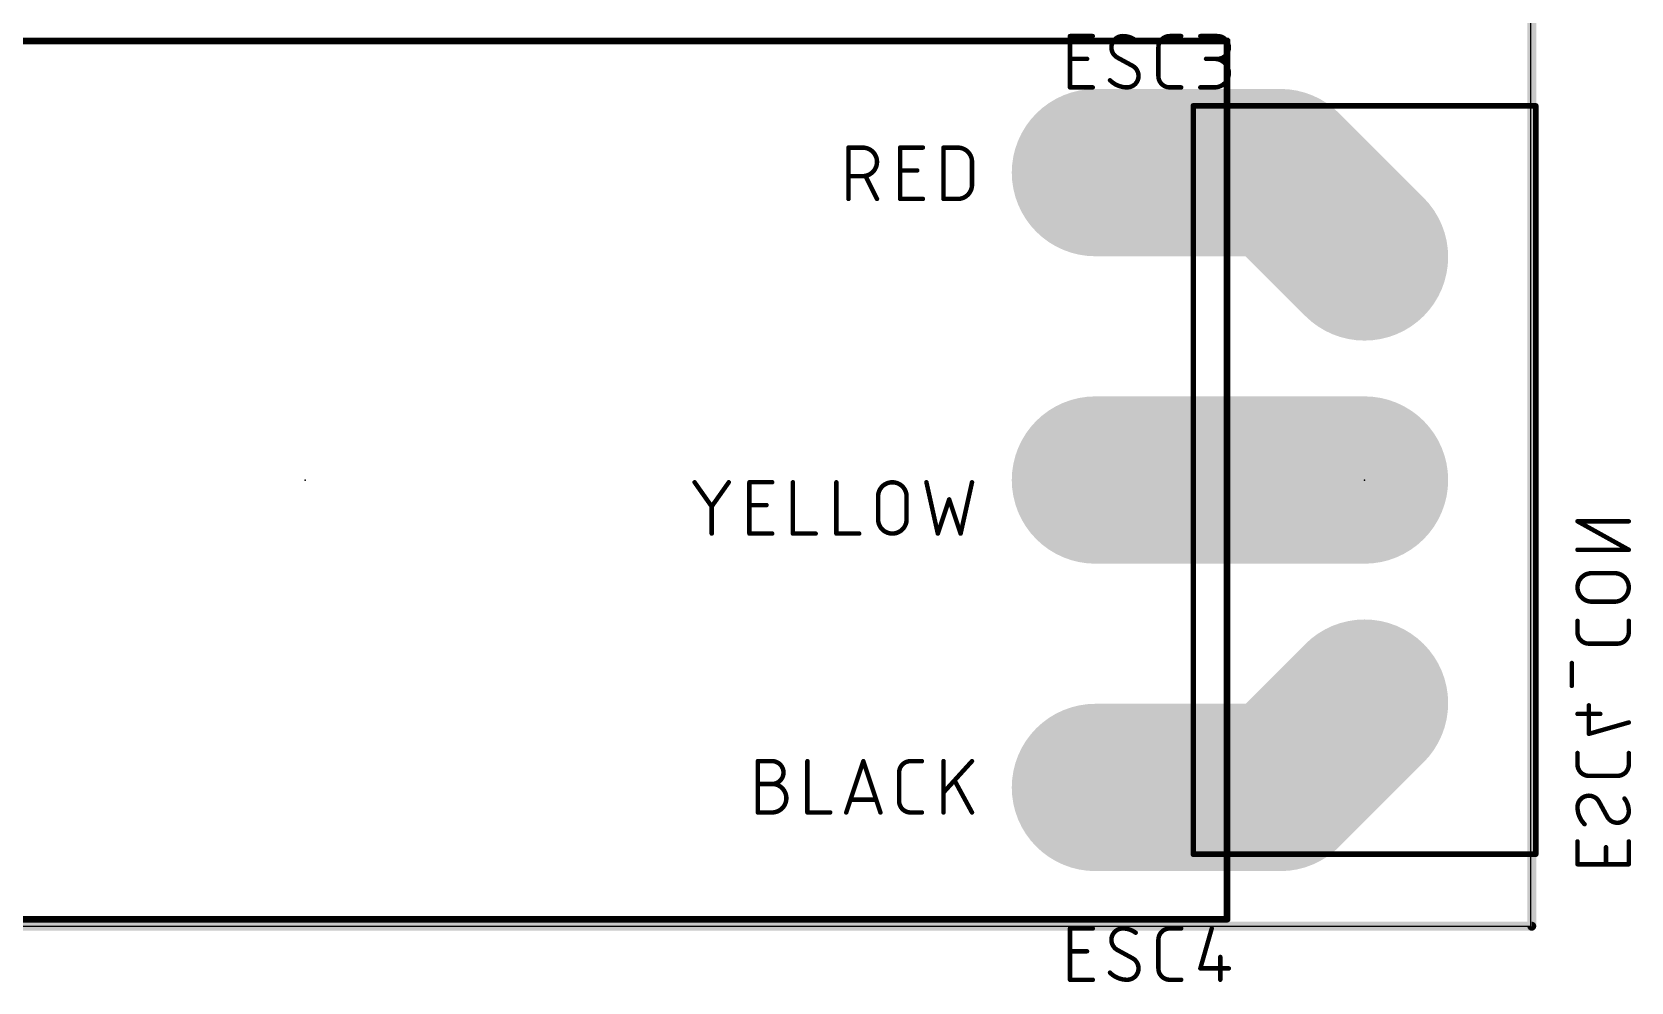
# Model space of a CAD drawing. Extents: x -0.01 to 5.59, y -0.05 to 1.65.
# Drawn here: x 4.155 to 5.589, y -0.05 to 0.802 of the extents above; entities that cross this region are included whole.
import ezdxf

# ---------------------------------------------------------------- set-up
doc = ezdxf.new("R2010")
doc.units = 0
for name, color, linetype in [('1', 22, 'CONTINUOUS'), ('16', 175, 'CONTINUOUS'), ('17', 82, 'CONTINUOUS'), ('20', 30, 'CONTINUOUS'), ('21', 253, 'CONTINUOUS'), ('22', 253, 'CONTINUOUS'), ('23', 7, 'CONTINUOUS'), ('24', 7, 'CONTINUOUS'), ('25', 253, 'CONTINUOUS')]:
    doc.layers.add(name, color=color, linetype=linetype)

# ---------------------------------------------------------------- blocks, each defined once
blk = doc.blocks.new('ROUNDP')
at = {"const_width": 0.5}
blk.add_lwpolyline([(0, -0.25, 1), (0, 0.25, 1), (0, -0.25)], format="xyb", dxfattribs=at)

msp = doc.modelspace()

# ---------------------------------------------------------------- linework, layer by layer
at = {"layer": '1'}
for points, const_width in [([(5.5, 0), (5.5, 1.6)], 0.008), ([(5.108661, 0.675591), (5.274409, 0.675591)], 0.15), ([(5.274409, 0.675591), (5.35, 0.6)], 0.15), ([(5.108661, 0.4), (5.35, 0.4)], 0.15), ([(5.274409, 0.124409), (5.35, 0.2)], 0.15), ([(5.108661, 0.124409), (5.274409, 0.124409)], 0.15), ([(0, 0), (5.5, 0)], 0.008)]:
    msp.add_lwpolyline(points, dxfattribs=dict(at, const_width=const_width))
for points, const_width in [([(5.108661, 0.713091, 1), (5.108661, 0.638091)], 0.075), ([(5.300926, 0.702107, 1), (5.247893, 0.649074)], 0.075), ([(5.274409, 0.638091, 1), (5.274409, 0.713091)], 0.075), ([(5.323483, 0.573483, 1), (5.376517, 0.626517)], 0.075), ([(5.108661, 0.4375, 1), (5.108661, 0.3625)], 0.075), ([(5.35, 0.3625, 1), (5.35, 0.4375)], 0.075), ([(5.376517, 0.173483, 1), (5.323483, 0.226517)], 0.075), ([(5.108661, 0.161909, 1), (5.108661, 0.086909)], 0.075), ([(5.247893, 0.150926, 1), (5.300926, 0.097893)], 0.075), ([(5.274409, 0.086909, 1), (5.274409, 0.161909)], 0.075), ([(5.498, 0, 1), (5.502, 0)], 0.004), ([(5.5, -0.002, 1), (5.5, 0.002)], 0.004)]:
    msp.add_lwpolyline(points, format="xyb", dxfattribs=dict(at, const_width=const_width))
at = {"layer": '16', "const_width": 0.008}
for points in [[(5.5, 0), (5.5, 1.6)], [(0, 0), (5.5, 0)]]:
    msp.add_lwpolyline(points, dxfattribs=at)
at = {"layer": '16', "const_width": 0.004}
for points in [[(5.498, 0, 1), (5.502, 0)], [(5.5, -0.002, 1), (5.5, 0.002)]]:
    msp.add_lwpolyline(points, format="xyb", dxfattribs=at)
at = {"layer": '20'}
for p, q in [((5.499213, 0), (5.499213, 1.600008)), ((0, 0), (5.499213, 0))]:
    msp.add_line(p, q, dxfattribs=at)
at = {"layer": '21'}
for points, const_width in [([(3.533858, 0.793701), (5.226772, 0.793701)], 0.006), ([(5.226772, 0.793701), (5.226772, 0.006299)], 0.006), ([(4.887234, 0.652), (4.887234, 0.698)], 0.004), ([(4.887234, 0.698), (4.900012, 0.698)], 0.004), ([(4.933533, 0.652), (4.933533, 0.698)], 0.004), ([(4.933533, 0.698), (4.953978, 0.698)], 0.004), ([(4.972445, 0.652), (4.972445, 0.698)], 0.004), ([(4.972445, 0.698), (4.985222, 0.698)], 0.004), ([(4.900012, 0.672444), (4.887234, 0.672444)], 0.004), ([(4.91279, 0.652), (4.902568, 0.672444)], 0.004), ([(4.933533, 0.677555), (4.948867, 0.677555)], 0.004), ([(4.998, 0.685222), (4.998, 0.664778)], 0.004), ([(4.953978, 0.652), (4.933533, 0.652)], 0.004), ([(4.985222, 0.652), (4.972445, 0.652)], 0.004), ([(4.749222, 0.398), (4.764556, 0.376278)], 0.004), ([(4.764556, 0.376278), (4.779889, 0.398)], 0.004), ([(4.798367, 0.352), (4.798367, 0.398)], 0.004), ([(4.798367, 0.398), (4.818811, 0.398)], 0.004), ([(4.837367, 0.398), (4.837367, 0.352)], 0.004), ([(4.876367, 0.398), (4.876367, 0.352)], 0.004), ([(4.913778, 0.364778), (4.913778, 0.385222)], 0.004), ([(4.939333, 0.385222), (4.939333, 0.364778)], 0.004), ([(4.957111, 0.398), (4.967333, 0.352)], 0.004), ([(4.987778, 0.352), (4.998, 0.398)], 0.004), ([(4.764556, 0.352), (4.764556, 0.376278)], 0.004), ([(4.798367, 0.377555), (4.8137, 0.377555)], 0.004), ([(4.967333, 0.352), (4.977556, 0.382667)], 0.004), ([(4.977556, 0.382667), (4.987778, 0.352)], 0.004), ([(4.818811, 0.352), (4.798367, 0.352)], 0.004), ([(4.837367, 0.352), (4.857811, 0.352)], 0.004), ([(4.876367, 0.352), (4.896811, 0.352)], 0.004), ([(4.805945, 0.102), (4.805945, 0.148)], 0.004), ([(4.805945, 0.148), (4.818722, 0.148)], 0.004), ([(4.850367, 0.148), (4.850367, 0.102)], 0.004), ([(4.885222, 0.102), (4.900556, 0.148)], 0.004), ([(4.900556, 0.148), (4.915889, 0.102)], 0.004), ([(4.942869, 0.148), (4.953092, 0.148)], 0.004), ([(4.972445, 0.102), (4.972445, 0.148)], 0.004), ([(4.998, 0.148), (4.972445, 0.119889)], 0.004), ([(4.805945, 0.127555), (4.818722, 0.127555)], 0.004), ([(4.932647, 0.112222), (4.932647, 0.137778)], 0.004), ([(4.998, 0.102), (4.982667, 0.130111)], 0.004), ([(4.912056, 0.1135), (4.889056, 0.1135)], 0.004), ([(4.818722, 0.102), (4.805945, 0.102)], 0.004), ([(4.850367, 0.102), (4.870811, 0.102)], 0.004), ([(4.953092, 0.102), (4.942869, 0.102)], 0.004), ([(5.226772, 0.006299), (3.533858, 0.006299)], 0.006)]:
    msp.add_lwpolyline(points, dxfattribs=dict(at, const_width=const_width))
for points, const_width in [([(5.228272, 0.793701, 1), (5.225272, 0.793701)], 0.003), ([(5.226772, 0.792201, 1), (5.226772, 0.795201)], 0.003), ([(4.888234, 0.698, 1), (4.886234, 0.698)], 0.002), ([(4.887234, 0.699, 1), (4.887234, 0.697)], 0.002), ([(4.900012, 0.672444, 1), (4.900012, 0.698)], 0.004), ([(4.900012, 0.699, 1), (4.900012, 0.697)], 0.002), ([(4.900012, 0.697, 1), (4.900012, 0.699)], 0.002), ([(4.934533, 0.698, 1), (4.932533, 0.698)], 0.002), ([(4.933533, 0.699, 1), (4.933533, 0.697)], 0.002), ([(4.953978, 0.697, 1), (4.953978, 0.699)], 0.002), ([(4.973445, 0.698, 1), (4.971445, 0.698)], 0.002), ([(4.972445, 0.699, 1), (4.972445, 0.697)], 0.002), ([(4.998, 0.685222, 0.414214), (4.985222, 0.698)], 0.004), ([(4.985222, 0.699, 1), (4.985222, 0.697)], 0.002), ([(4.985222, 0.697, 1), (4.985222, 0.699)], 0.002), ([(4.887234, 0.673444, 1), (4.887234, 0.671444)], 0.002), ([(4.900012, 0.673444, 1), (4.900012, 0.671444)], 0.002), ([(4.900012, 0.671444, 1), (4.900012, 0.673444)], 0.002), ([(4.903462, 0.672892, 1), (4.901673, 0.671997)], 0.002), ([(4.933533, 0.678555, 1), (4.933533, 0.676555)], 0.002), ([(4.948867, 0.676555, 1), (4.948867, 0.678555)], 0.002), ([(4.999, 0.685222, 1), (4.997, 0.685222)], 0.002), ([(4.997, 0.685222, 1), (4.999, 0.685222)], 0.002), ([(4.985222, 0.652, 0.414216), (4.998, 0.664778)], 0.004), ([(4.999, 0.664778, 1), (4.997, 0.664778)], 0.002), ([(4.997, 0.664778, 1), (4.999, 0.664778)], 0.002), ([(4.886234, 0.652, 1), (4.888234, 0.652)], 0.002), ([(4.911896, 0.651553, 1), (4.913684, 0.652447)], 0.002), ([(4.933533, 0.653, 1), (4.933533, 0.651)], 0.002), ([(4.932533, 0.652, 1), (4.934533, 0.652)], 0.002), ([(4.953978, 0.651, 1), (4.953978, 0.653)], 0.002), ([(4.972445, 0.653, 1), (4.972445, 0.651)], 0.002), ([(4.971445, 0.652, 1), (4.973445, 0.652)], 0.002), ([(4.985222, 0.653, 1), (4.985222, 0.651)], 0.002), ([(4.985222, 0.651, 1), (4.985222, 0.653)], 0.002), ([(4.750039, 0.398577, 1), (4.748405, 0.397423)], 0.002), ([(4.780706, 0.397423, 1), (4.779072, 0.398577)], 0.002), ([(4.799367, 0.398, 1), (4.797367, 0.398)], 0.002), ([(4.798367, 0.399, 1), (4.798367, 0.397)], 0.002), ([(4.818811, 0.397, 1), (4.818811, 0.399)], 0.002), ([(4.838367, 0.398, 1), (4.836367, 0.398)], 0.002), ([(4.877367, 0.398, 1), (4.875367, 0.398)], 0.002), ([(4.939333, 0.385222, 1), (4.913778, 0.385222)], 0.004), ([(4.914778, 0.385222, 1), (4.912778, 0.385222)], 0.002), ([(4.940333, 0.385222, 1), (4.938333, 0.385222)], 0.002), ([(4.958087, 0.398217, 1), (4.956135, 0.397783)], 0.002), ([(4.998976, 0.397783, 1), (4.997024, 0.398217)], 0.002), ([(4.765556, 0.376278, 1), (4.763556, 0.376278)], 0.002), ([(4.763739, 0.376854, 1), (4.765373, 0.375701)], 0.002), ([(4.763739, 0.375701, 1), (4.765373, 0.376854)], 0.002), ([(4.798367, 0.378555, 1), (4.798367, 0.376555)], 0.002), ([(4.8137, 0.376555, 1), (4.8137, 0.378555)], 0.002), ([(4.912778, 0.385222, 1), (4.914778, 0.385222)], 0.002), ([(4.938333, 0.385222, 1), (4.940333, 0.385222)], 0.002), ([(4.978504, 0.382983, 1), (4.976607, 0.38235)], 0.002), ([(4.978504, 0.38235, 1), (4.976607, 0.382983)], 0.002), ([(4.913778, 0.364778, 1), (4.939333, 0.364778)], 0.004), ([(4.914778, 0.364778, 1), (4.912778, 0.364778)], 0.002), ([(4.912778, 0.364778, 1), (4.914778, 0.364778)], 0.002), ([(4.940333, 0.364778, 1), (4.938333, 0.364778)], 0.002), ([(4.938333, 0.364778, 1), (4.940333, 0.364778)], 0.002), ([(4.763556, 0.352, 1), (4.765556, 0.352)], 0.002), ([(4.798367, 0.353, 1), (4.798367, 0.351)], 0.002), ([(4.797367, 0.352, 1), (4.799367, 0.352)], 0.002), ([(4.818811, 0.351, 1), (4.818811, 0.353)], 0.002), ([(4.837367, 0.353, 1), (4.837367, 0.351)], 0.002), ([(4.836367, 0.352, 1), (4.838367, 0.352)], 0.002), ([(4.857811, 0.351, 1), (4.857811, 0.353)], 0.002), ([(4.876367, 0.353, 1), (4.876367, 0.351)], 0.002), ([(4.875367, 0.352, 1), (4.877367, 0.352)], 0.002), ([(4.896811, 0.351, 1), (4.896811, 0.353)], 0.002), ([(4.966385, 0.352316, 1), (4.968282, 0.351684)], 0.002), ([(4.966357, 0.351783, 1), (4.96831, 0.352217)], 0.002), ([(4.986802, 0.352217, 1), (4.988754, 0.351783)], 0.002), ([(4.986829, 0.351684, 1), (4.988726, 0.352316)], 0.002), ([(4.806945, 0.148, 1), (4.804945, 0.148)], 0.002), ([(4.805945, 0.149, 1), (4.805945, 0.147)], 0.002), ([(4.818722, 0.127555, 1), (4.818722, 0.148)], 0.004), ([(4.818722, 0.149, 1), (4.818722, 0.147)], 0.002), ([(4.818722, 0.147, 1), (4.818722, 0.149)], 0.002), ([(4.851367, 0.148, 1), (4.849367, 0.148)], 0.002), ([(4.901504, 0.148316, 1), (4.899607, 0.147684)], 0.002), ([(4.901504, 0.147684, 1), (4.899607, 0.148316)], 0.002), ([(4.942869, 0.148, 0.41421), (4.932647, 0.137778)], 0.004), ([(4.942869, 0.149, 1), (4.942869, 0.147)], 0.002), ([(4.942869, 0.147, 1), (4.942869, 0.149)], 0.002), ([(4.953092, 0.147, 1), (4.953092, 0.149)], 0.002), ([(4.973445, 0.148, 1), (4.971445, 0.148)], 0.002), ([(4.99874, 0.147327, 1), (4.99726, 0.148673)], 0.002), ([(4.805945, 0.128555, 1), (4.805945, 0.126555)], 0.002), ([(4.818722, 0.102, 1), (4.818722, 0.127555)], 0.004), ([(4.818722, 0.128555, 1), (4.818722, 0.126555)], 0.002), ([(4.818722, 0.128555, 1), (4.818722, 0.126555)], 0.002), ([(4.818722, 0.126555, 1), (4.818722, 0.128555)], 0.002), ([(4.933647, 0.137778, 1), (4.931647, 0.137778)], 0.002), ([(4.931647, 0.137778, 1), (4.933647, 0.137778)], 0.002), ([(4.983545, 0.13059, 1), (4.981789, 0.129632)], 0.002), ([(4.889056, 0.1145, 1), (4.889056, 0.1125)], 0.002), ([(4.912056, 0.1125, 1), (4.912056, 0.1145)], 0.002), ([(4.971705, 0.120561, 1), (4.973184, 0.119216)], 0.002), ([(4.805945, 0.103, 1), (4.805945, 0.101)], 0.002), ([(4.804945, 0.102, 1), (4.806945, 0.102)], 0.002), ([(4.818722, 0.103, 1), (4.818722, 0.101)], 0.002), ([(4.818722, 0.101, 1), (4.818722, 0.103)], 0.002), ([(4.850367, 0.103, 1), (4.850367, 0.101)], 0.002), ([(4.849367, 0.102, 1), (4.851367, 0.102)], 0.002), ([(4.870811, 0.101, 1), (4.870811, 0.103)], 0.002), ([(4.884274, 0.102316, 1), (4.886171, 0.101684)], 0.002), ([(4.91494, 0.101684, 1), (4.916838, 0.102316)], 0.002), ([(4.932647, 0.112222, 0.414214), (4.942869, 0.102)], 0.004), ([(4.933647, 0.112222, 1), (4.931647, 0.112222)], 0.002), ([(4.931647, 0.112222, 1), (4.933647, 0.112222)], 0.002), ([(4.942869, 0.103, 1), (4.942869, 0.101)], 0.002), ([(4.942869, 0.101, 1), (4.942869, 0.103)], 0.002), ([(4.953092, 0.101, 1), (4.953092, 0.103)], 0.002), ([(4.971445, 0.102, 1), (4.973445, 0.102)], 0.002), ([(4.997122, 0.101521, 1), (4.998878, 0.102479)], 0.002), ([(5.225272, 0.006299, 1), (5.228272, 0.006299)], 0.003), ([(5.226772, 0.004799, 1), (5.226772, 0.007799)], 0.003)]:
    msp.add_lwpolyline(points, format="xyb", dxfattribs=dict(at, const_width=const_width))
at = {"layer": '22'}
for points, const_width in [([(5.503543, 0.735433), (5.196457, 0.735433)], 0.005), ([(5.196457, 0.735433), (5.196457, 0.064567)], 0.005), ([(5.503543, 0.064567), (5.503543, 0.735433)], 0.005), ([(5.586976, 0.337454), (5.540976, 0.363009)], 0.004), ([(5.540976, 0.363009), (5.586976, 0.363009)], 0.004), ([(5.540976, 0.337454), (5.586976, 0.337454)], 0.004), ([(5.574199, 0.31651), (5.553754, 0.31651)], 0.004), ([(5.553754, 0.290954), (5.574199, 0.290954)], 0.004), ([(5.540976, 0.273768), (5.540976, 0.263546)], 0.004), ([(5.586976, 0.263546), (5.586976, 0.273768)], 0.004), ([(5.551199, 0.253323), (5.576754, 0.253323)], 0.004), ([(5.535865, 0.21551), (5.535865, 0.235954)], 0.004), ([(5.561421, 0.190343), (5.540976, 0.190343)], 0.004), ([(5.551199, 0.172454), (5.551199, 0.19801)], 0.004), ([(5.586976, 0.182676), (5.551199, 0.172454)], 0.004), ([(5.540976, 0.155268), (5.540976, 0.145046)], 0.004), ([(5.586976, 0.145046), (5.586976, 0.155268)], 0.004), ([(5.551199, 0.134824), (5.576754, 0.134824)], 0.004), ([(5.560143, 0.111899), (5.56781, 0.097843)], 0.004), ([(5.540976, 0.075988), (5.540976, 0.055543)], 0.004), ([(5.566532, 0.055543), (5.566532, 0.070877)], 0.004), ([(5.586976, 0.055543), (5.586976, 0.075988)], 0.004), ([(5.196457, 0.064567), (5.503543, 0.064567)], 0.005), ([(5.540976, 0.055543), (5.586976, 0.055543)], 0.004)]:
    msp.add_lwpolyline(points, dxfattribs=dict(at, const_width=const_width))
for points, const_width in [([(5.196457, 0.736683, 1), (5.196457, 0.734183)], 0.0025), ([(5.197707, 0.735433, 1), (5.195207, 0.735433)], 0.0025), ([(5.504793, 0.735433, 1), (5.502293, 0.735433)], 0.0025), ([(5.503543, 0.734183, 1), (5.503543, 0.736683)], 0.0025), ([(5.541462, 0.363884, 1), (5.540491, 0.362135)], 0.002), ([(5.540976, 0.364009, 1), (5.540976, 0.362009)], 0.002), ([(5.586976, 0.362009, 1), (5.586976, 0.364009)], 0.002), ([(5.540976, 0.338454, 1), (5.540976, 0.336454)], 0.002), ([(5.586491, 0.33658, 1), (5.587462, 0.338328)], 0.002), ([(5.586976, 0.336454, 1), (5.586976, 0.338454)], 0.002), ([(5.553754, 0.31651, 1), (5.553754, 0.290954)], 0.004), ([(5.553754, 0.31751, 1), (5.553754, 0.31551)], 0.002), ([(5.553754, 0.31551, 1), (5.553754, 0.31751)], 0.002), ([(5.574199, 0.290954, 1), (5.574199, 0.316509)], 0.004), ([(5.574199, 0.317509, 1), (5.574199, 0.315509)], 0.002), ([(5.574199, 0.31551, 1), (5.574199, 0.31751)], 0.002), ([(5.553754, 0.291954, 1), (5.553754, 0.289954)], 0.002), ([(5.553754, 0.289954, 1), (5.553754, 0.291954)], 0.002), ([(5.574199, 0.291954, 1), (5.574199, 0.289954)], 0.002), ([(5.574199, 0.289954, 1), (5.574199, 0.291954)], 0.002), ([(5.541976, 0.273768, 1), (5.539976, 0.273768)], 0.002), ([(5.587976, 0.273768, 1), (5.585976, 0.273768)], 0.002), ([(5.540976, 0.263546, 0.414214), (5.551199, 0.253323)], 0.004), ([(5.541976, 0.263546, 1), (5.539976, 0.263546)], 0.002), ([(5.539976, 0.263546, 1), (5.541976, 0.263546)], 0.002), ([(5.576754, 0.253323, 0.41421), (5.586976, 0.263546)], 0.004), ([(5.587976, 0.263546, 1), (5.585976, 0.263546)], 0.002), ([(5.585976, 0.263546, 1), (5.587976, 0.263546)], 0.002), ([(5.551199, 0.254323, 1), (5.551199, 0.252323)], 0.002), ([(5.551199, 0.252323, 1), (5.551199, 0.254323)], 0.002), ([(5.576754, 0.254323, 1), (5.576754, 0.252323)], 0.002), ([(5.576754, 0.252323, 1), (5.576754, 0.254323)], 0.002), ([(5.536865, 0.235954, 1), (5.534865, 0.235954)], 0.002), ([(5.534865, 0.21551, 1), (5.536865, 0.21551)], 0.002), ([(5.540976, 0.191343, 1), (5.540976, 0.189343)], 0.002), ([(5.552199, 0.19801, 1), (5.550199, 0.19801)], 0.002), ([(5.561421, 0.189343, 1), (5.561421, 0.191343)], 0.002), ([(5.550924, 0.173416, 1), (5.551473, 0.171493)], 0.002), ([(5.550199, 0.172454, 1), (5.552199, 0.172454)], 0.002), ([(5.587251, 0.181715, 1), (5.586702, 0.183638)], 0.002), ([(5.541976, 0.155268, 1), (5.539976, 0.155268)], 0.002), ([(5.540976, 0.145046, 0.414214), (5.551199, 0.134824)], 0.004), ([(5.541976, 0.145046, 1), (5.539976, 0.145046)], 0.002), ([(5.539976, 0.145046, 1), (5.541976, 0.145046)], 0.002), ([(5.576754, 0.134824, 0.41421), (5.586976, 0.145046)], 0.004), ([(5.587976, 0.155268, 1), (5.585976, 0.155268)], 0.002), ([(5.587976, 0.145046, 1), (5.585976, 0.145046)], 0.002), ([(5.585976, 0.145046, 1), (5.587976, 0.145046)], 0.002), ([(5.551199, 0.135824, 1), (5.551199, 0.133824)], 0.002), ([(5.551199, 0.133824, 1), (5.551199, 0.135824)], 0.002), ([(5.576754, 0.135824, 1), (5.576754, 0.133824)], 0.002), ([(5.576754, 0.133824, 1), (5.576754, 0.135824)], 0.002), ([(5.551199, 0.11701, 0.414214), (5.540976, 0.106788)], 0.004), ([(5.560143, 0.111899, 0.265565), (5.551199, 0.11701)], 0.004), ([(5.551199, 0.11801, 1), (5.551199, 0.11601)], 0.002), ([(5.551199, 0.11601, 1), (5.551199, 0.11801)], 0.002), ([(5.586976, 0.102954, 0.162274), (5.583143, 0.114454)], 0.004), ([(5.583943, 0.115054, 1), (5.582343, 0.113854)], 0.002), ([(5.540976, 0.106788, 0.199996), (5.547365, 0.091454)], 0.004), ([(5.541976, 0.106788, 1), (5.539976, 0.106788)], 0.002), ([(5.539976, 0.106788, 1), (5.541976, 0.106788)], 0.002), ([(5.561021, 0.112378, 1), (5.559265, 0.11142)], 0.002), ([(5.559281, 0.111391, 1), (5.561005, 0.112406)], 0.002), ([(5.576754, 0.092732, 0.414217), (5.586976, 0.102954)], 0.004), ([(5.587976, 0.102954, 1), (5.585976, 0.102954)], 0.002), ([(5.585976, 0.102954, 1), (5.587976, 0.102954)], 0.002), ([(5.546661, 0.090744, 1), (5.548069, 0.092164)], 0.002), ([(5.568671, 0.098351, 1), (5.566948, 0.097335)], 0.002), ([(5.56781, 0.097843, 0.265567), (5.576754, 0.092732)], 0.004), ([(5.566932, 0.097364, 1), (5.568688, 0.098322)], 0.002), ([(5.576754, 0.093732, 1), (5.576754, 0.091732)], 0.002), ([(5.576754, 0.091732, 1), (5.576754, 0.093732)], 0.002), ([(5.541976, 0.075988, 1), (5.539976, 0.075988)], 0.002), ([(5.567532, 0.070877, 1), (5.565532, 0.070877)], 0.002), ([(5.587976, 0.075988, 1), (5.585976, 0.075988)], 0.002), ([(5.196457, 0.065817, 1), (5.196457, 0.063317)], 0.0025), ([(5.195207, 0.064567, 1), (5.197707, 0.064567)], 0.0025), ([(5.502293, 0.064567, 1), (5.504793, 0.064567)], 0.0025), ([(5.503543, 0.063317, 1), (5.503543, 0.065817)], 0.0025), ([(5.540976, 0.056543, 1), (5.540976, 0.054543)], 0.002), ([(5.586976, 0.054543, 1), (5.586976, 0.056543)], 0.002), ([(5.539976, 0.055543, 1), (5.541976, 0.055543)], 0.002), ([(5.565532, 0.055543, 1), (5.567532, 0.055543)], 0.002), ([(5.585976, 0.055543, 1), (5.587976, 0.055543)], 0.002)]:
    msp.add_lwpolyline(points, format="xyb", dxfattribs=dict(at, const_width=const_width))
at = {"layer": '23'}
msp.add_point((4.4, 0.4), dxfattribs=at)
at = {"layer": '24'}
msp.add_point((5.35, 0.4), dxfattribs=at)
at = {"layer": '25', "const_width": 0.004}
for points in [[(5.085849, 0.752), (5.085849, 0.798)], [(5.085849, 0.798), (5.106293, 0.798)], [(5.165129, 0.762222), (5.165129, 0.787778)], [(5.175351, 0.798), (5.185573, 0.798)], [(5.202759, 0.798), (5.218093, 0.798)], [(5.085849, 0.777555), (5.101182, 0.777555)], [(5.142204, 0.771167), (5.128148, 0.778833)], [(5.218093, 0.777555), (5.207871, 0.777555)], [(5.106293, 0.752), (5.085849, 0.752)], [(5.185573, 0.752), (5.175351, 0.752)], [(5.202759, 0.752), (5.215537, 0.752)], [(5.085849, -0.048), (5.085849, -0.002)], [(5.085849, -0.002), (5.106293, -0.002)], [(5.175351, -0.002), (5.185573, -0.002)], [(5.212982, -0.002), (5.202759, -0.037778)], [(5.165129, -0.037778), (5.165129, -0.012222)], [(5.085849, -0.022445), (5.101182, -0.022445)], [(5.142204, -0.028833), (5.128148, -0.021167)], [(5.220648, -0.027556), (5.220648, -0.048)], [(5.202759, -0.037778), (5.228315, -0.037778)], [(5.106293, -0.048), (5.085849, -0.048)], [(5.185573, -0.048), (5.175351, -0.048)]]:
    msp.add_lwpolyline(points, dxfattribs=at)
at = {"layer": '25'}
for points, const_width in [([(5.086849, 0.798, 1), (5.084849, 0.798)], 0.002), ([(5.085849, 0.799, 1), (5.085849, 0.797)], 0.002), ([(5.106293, 0.797, 1), (5.106293, 0.799)], 0.002), ([(5.13326, 0.798, 0.414217), (5.123037, 0.787778)], 0.004), ([(5.123037, 0.787778, 0.265567), (5.128148, 0.778833)], 0.004), ([(5.124037, 0.787778, 1), (5.122037, 0.787778)], 0.002), ([(5.122037, 0.787778, 1), (5.124037, 0.787778)], 0.002), ([(5.14476, 0.794167, 0.162274), (5.13326, 0.798)], 0.004), ([(5.13326, 0.799, 1), (5.13326, 0.797)], 0.002), ([(5.13326, 0.797, 1), (5.13326, 0.799)], 0.002), ([(5.14416, 0.793367, 1), (5.14536, 0.794967)], 0.002), ([(5.175351, 0.798, 0.41421), (5.165129, 0.787778)], 0.004), ([(5.166129, 0.787778, 1), (5.164129, 0.787778)], 0.002), ([(5.164129, 0.787778, 1), (5.166129, 0.787778)], 0.002), ([(5.175351, 0.799, 1), (5.175351, 0.797)], 0.002), ([(5.175351, 0.797, 1), (5.175351, 0.799)], 0.002), ([(5.185573, 0.797, 1), (5.185573, 0.799)], 0.002), ([(5.202759, 0.799, 1), (5.202759, 0.797)], 0.002), ([(5.218093, 0.777555, 1), (5.218093, 0.798)], 0.004), ([(5.218093, 0.799, 1), (5.218093, 0.797)], 0.002), ([(5.218093, 0.797, 1), (5.218093, 0.799)], 0.002), ([(5.085849, 0.778555, 1), (5.085849, 0.776555)], 0.002), ([(5.101182, 0.776555, 1), (5.101182, 0.778555)], 0.002), ([(5.128627, 0.779711, 1), (5.12767, 0.777955)], 0.002), ([(5.127641, 0.777972, 1), (5.128656, 0.779695)], 0.002), ([(5.207871, 0.778555, 1), (5.207871, 0.776555)], 0.002), ([(5.215537, 0.752, 1), (5.215537, 0.777555)], 0.004), ([(5.215537, 0.778555, 1), (5.215537, 0.776555)], 0.002), ([(5.218093, 0.778555, 1), (5.218093, 0.776555)], 0.002), ([(5.218093, 0.776555, 1), (5.218093, 0.778555)], 0.002), ([(5.12176, 0.758389, 0.199996), (5.137093, 0.752)], 0.004), ([(5.12247, 0.759093, 1), (5.12105, 0.757685)], 0.002), ([(5.137093, 0.752, 0.414214), (5.147315, 0.762222)], 0.004), ([(5.147315, 0.762222, 0.265565), (5.142204, 0.771167)], 0.004), ([(5.142712, 0.772028, 1), (5.141696, 0.770305)], 0.002), ([(5.141725, 0.770289, 1), (5.142683, 0.772044)], 0.002), ([(5.148315, 0.762222, 1), (5.146315, 0.762222)], 0.002), ([(5.146315, 0.762222, 1), (5.148315, 0.762222)], 0.002), ([(5.165129, 0.762222, 0.414214), (5.175351, 0.752)], 0.004), ([(5.166129, 0.762222, 1), (5.164129, 0.762222)], 0.002), ([(5.164129, 0.762222, 1), (5.166129, 0.762222)], 0.002), ([(5.085849, 0.753, 1), (5.085849, 0.751)], 0.002), ([(5.084849, 0.752, 1), (5.086849, 0.752)], 0.002), ([(5.106293, 0.751, 1), (5.106293, 0.753)], 0.002), ([(5.137093, 0.753, 1), (5.137093, 0.751)], 0.002), ([(5.137093, 0.751, 1), (5.137093, 0.753)], 0.002), ([(5.175351, 0.753, 1), (5.175351, 0.751)], 0.002), ([(5.175351, 0.751, 1), (5.175351, 0.753)], 0.002), ([(5.185573, 0.751, 1), (5.185573, 0.753)], 0.002), ([(5.202759, 0.753, 1), (5.202759, 0.751)], 0.002), ([(5.215537, 0.753, 1), (5.215537, 0.751)], 0.002), ([(5.215537, 0.751, 1), (5.215537, 0.753)], 0.002), ([(5.085849, -0.001, 1), (5.085849, -0.003)], 0.002), ([(5.106293, -0.003, 1), (5.106293, -0.001)], 0.002), ([(5.13326, -0.002, 0.414214), (5.123037, -0.012222)], 0.004), ([(5.14476, -0.005833, 0.162281), (5.13326, -0.002)], 0.004), ([(5.13326, -0.001, 1), (5.13326, -0.003)], 0.002), ([(5.13326, -0.003, 1), (5.13326, -0.001)], 0.002), ([(5.175351, -0.002, 0.414207), (5.165129, -0.012222)], 0.004), ([(5.175351, -0.001, 1), (5.175351, -0.003)], 0.002), ([(5.175351, -0.003, 1), (5.175351, -0.001)], 0.002), ([(5.185573, -0.003, 1), (5.185573, -0.001)], 0.002), ([(5.213943, -0.002275, 1), (5.21202, -0.001725)], 0.002), ([(5.086849, -0.002, 1), (5.084849, -0.002)], 0.002), ([(5.123037, -0.012222, 0.265567), (5.128148, -0.021167)], 0.004), ([(5.124037, -0.012222, 1), (5.122037, -0.012222)], 0.002), ([(5.122037, -0.012222, 1), (5.124037, -0.012222)], 0.002), ([(5.14416, -0.006633, 1), (5.14536, -0.005033)], 0.002), ([(5.166129, -0.012222, 1), (5.164129, -0.012222)], 0.002), ([(5.164129, -0.012222, 1), (5.166129, -0.012222)], 0.002), ([(5.085849, -0.021445, 1), (5.085849, -0.023445)], 0.002), ([(5.101182, -0.023445, 1), (5.101182, -0.021445)], 0.002), ([(5.128627, -0.020289, 1), (5.12767, -0.022045)], 0.002), ([(5.127641, -0.022028, 1), (5.128656, -0.020305)], 0.002), ([(5.147315, -0.037778, 0.265565), (5.142204, -0.028833)], 0.004), ([(5.142712, -0.027972, 1), (5.141696, -0.029695)], 0.002), ([(5.141725, -0.029711, 1), (5.142683, -0.027956)], 0.002), ([(5.221648, -0.027556, 1), (5.219648, -0.027556)], 0.002), ([(5.12176, -0.041611, 0.199996), (5.137093, -0.048)], 0.004), ([(5.12247, -0.040907, 1), (5.12105, -0.042315)], 0.002), ([(5.137093, -0.048, 0.414214), (5.147315, -0.037778)], 0.004), ([(5.148315, -0.037778, 1), (5.146315, -0.037778)], 0.002), ([(5.146315, -0.037778, 1), (5.148315, -0.037778)], 0.002), ([(5.165129, -0.037778, 0.414214), (5.175351, -0.048)], 0.004), ([(5.166129, -0.037778, 1), (5.164129, -0.037778)], 0.002), ([(5.164129, -0.037778, 1), (5.166129, -0.037778)], 0.002), ([(5.202759, -0.036778, 1), (5.202759, -0.038778)], 0.002), ([(5.201798, -0.037503, 1), (5.203721, -0.038053)], 0.002), ([(5.228315, -0.038778, 1), (5.228315, -0.036778)], 0.002), ([(5.085849, -0.047, 1), (5.085849, -0.049)], 0.002), ([(5.084849, -0.048, 1), (5.086849, -0.048)], 0.002), ([(5.106293, -0.049, 1), (5.106293, -0.047)], 0.002), ([(5.137093, -0.047, 1), (5.137093, -0.049)], 0.002), ([(5.137093, -0.049, 1), (5.137093, -0.047)], 0.002), ([(5.175351, -0.047, 1), (5.175351, -0.049)], 0.002), ([(5.175351, -0.049, 1), (5.175351, -0.047)], 0.002), ([(5.185573, -0.049, 1), (5.185573, -0.047)], 0.002), ([(5.219648, -0.048, 1), (5.221648, -0.048)], 0.002)]:
    msp.add_lwpolyline(points, format="xyb", dxfattribs=dict(at, const_width=const_width))

# ---------------------------------------------------------------- block references
at = {"layer": '17'}
for p, xscale, yscale, rotation in [((5.108661, 0.675591), 0.11811, 0.11811, 180), ((5.108661, 0.675591), 0.11811, 0.11811, 180), ((5.35, 0.6), 0.098425, 0.098425, 90), ((5.35, 0.6), 0.098425, 0.098425, 90), ((5.108661, 0.4), 0.11811, 0.11811, 180), ((5.108661, 0.4), 0.11811, 0.11811, 180), ((5.35, 0.4), 0.098425, 0.098425, 90), ((5.35, 0.4), 0.098425, 0.098425, 90), ((5.35, 0.2), 0.098425, 0.098425, 90), ((5.35, 0.2), 0.098425, 0.098425, 90), ((5.108661, 0.124409), 0.11811, 0.11811, 180), ((5.108661, 0.124409), 0.11811, 0.11811, 180)]:
    msp.add_blockref('ROUNDP', p, dxfattribs=dict(at, xscale=xscale, yscale=yscale, rotation=rotation))

doc.saveas('drawing.dxf')
